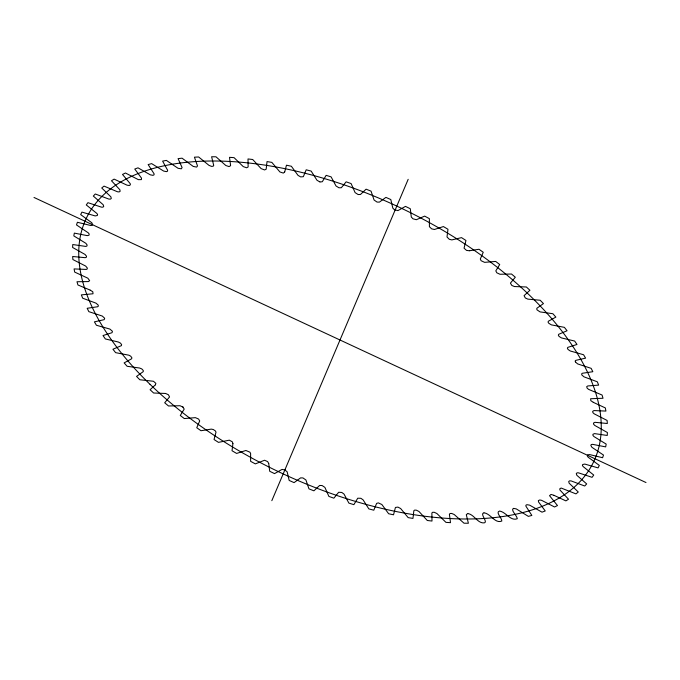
<?xml version="1.0" encoding="UTF-8"?>
<svg xmlns="http://www.w3.org/2000/svg" width="680" height="680" viewBox="0 0 680 680"><rect width="100%" height="100%" fill="white"/><g stroke="black" fill="none" stroke-linecap="round" stroke-linejoin="round"><path stroke-width="1.02" d="M268.753 463.573L267.656 461.601L264.546 460.25L255.331 463.879L250.614 461.337L250.614 453.5L249.934 452.2L245.897 450.475L236.606 453.433L232.025 450.738L232.917 443.658M284.725 171.989L283.322 173.085L279.897 171.946L271.839 162.384L267.036 161.577L266.161 169.252L264.579 169.941L261.137 168.614L252.705 159.511L248.013 158.95L248.132 166.974L246.627 167.773L243.253 166.608L234.056 157.641L229.5 157.335L230.613 165.665L229.058 166.583L225.837 165.52L215.994 156.799L211.607 156.749L213.715 165.427L213.155 166.243L211.48 166.37L208.989 165.359L198.636 156.978L194.429 157.182L197.498 165.92L196.656 167.101L193.222 166.421L182.061 158.177L178.066 158.635L182.087 167.535L181.373 168.819L178.066 168.308L166.37 160.395L162.613 161.109L167.612 170.221L167.518 171.198L166.456 171.632L163.659 171.071L151.648 163.625L148.147 164.577L154.088 173.808L154.071 174.811L152.966 175.338L150.391 174.862L137.989 167.832L134.759 169.031L141.517 178.151L141.397 179.613L138.346 179.647L125.451 173.009L122.51 174.437L130.228 183.685L130.39 184.79L129.285 185.504L127.024 185.164L114.112 179.112L111.486 180.769L119.884 189.762L120.139 191.335L119.043 191.939L117.376 191.734L104.04 186.116L101.736 187.994L110.882 196.843L111.299 198.5L110.296 199.163L108.74 199.036L95.285 193.987L93.322 196.069L103.165 204.722L103.742 206.456L102.892 207.17L101.388 207.128L87.907 202.666L86.284 204.952L96.832 213.409L97.597 214.566L97.334 215.483L95.209 215.925L81.931 212.118L80.665 214.591L91.8 222.759L92.659 224.587L92.047 225.386L90.729 225.488L77.401 222.283L76.5 224.927L88.29 232.857L89.199 234.065L88.978 235.246L87.244 235.628L74.332 233.112L73.805 235.9L85.859 243.304L87.167 245.072L86.844 246.109L85.629 246.406L72.76 244.536L72.599 247.469L85.042 254.448L86.522 256.258L86.334 257.303L85.212 257.686L72.675 256.496L72.888 259.548L85.654 266.067L87.312 268.014L87.218 269L86.216 269.425L74.086 268.914L74.672 272.076L87.839 278.188L89.641 280.653L88.451 281.571L76.984 281.741L77.936 284.979L89.998 290.028M284.733 171.844L286.467 165.197L291.363 166.251L298.036 175.381L300.679 176.902L303.331 176.69L306.204 169.796L311.151 171.096L316.99 180.26L319.829 181.908M232.942 443.564L232.297 441.796L229.322 440.173L218.458 442.365L214.047 439.518L216.01 432.131L215.331 430.882L213.282 429.513L211.268 429.123L200.991 430.721L196.758 427.737L199.707 420.937L198.569 419.033L195.389 417.648L184.305 418.565L180.285 415.471L184.203 409.096L182.793 406.895M271.822 500.684L408.178 179.316M155.338 384.897L150.084 389.733L153.629 393.014L165.58 393.457L168.376 394.731L169.566 396.916L164.696 402.781L168.487 405.977L180.038 405.739L183.115 407.15M155.414 384.837L155.873 383.358L153.459 381.267L139.816 379.754L136.544 376.414L143.284 371.603L143.268 370.498L141.78 368.917L139.655 368.041L127.118 366.274L124.134 362.89L131.546 358.836L131.945 357.892L130.696 356.184L128.894 355.198L115.608 352.648L112.939 349.24L121.355 345.67L121.635 344.717L120.53 343.162L118.354 342.014L105.358 338.954L104.567 337.815L103.011 335.537L112.056 332.69L112.438 331.287L109.862 329.06L96.424 325.261L94.401 321.861L104.159 319.668L104.703 318.3L102.323 316.072L88.842 311.652L87.176 308.286L97.639 306.74L98.388 306.085L98.099 304.988L95.965 303.144L82.671 298.197L81.353 294.882L93.024 293.769L92.803 291.771L90.159 290.088M320.076 181.976L322.311 181.73L326.128 175.346L331.1 176.876L336.022 185.98L338.929 187.773L341.334 187.731L346.128 181.823L351.101 183.575L355.113 192.619L358.122 194.54L360.459 194.488L366.095 189.176L371.042 191.148L374.085 200.022L377.043 202.07L379.406 202.121L385.909 197.379L390.813 199.546L392.81 208.106L394.409 209.737L397.962 210.596L405.475 206.38L410.295 208.734L411.306 217.031L412.99 218.815L416.347 219.708L424.668 216.121L429.386 218.662L429.411 226.703L431.613 228.837L434.426 229.483L443.394 226.567L447.975 229.262L447.006 236.997L449.318 239.3L451.86 239.904L461.541 237.634L465.953 240.482L464.049 248.183L466.556 250.41L469.362 250.767M469.481 250.733L479.009 249.279L483.242 252.263L480.301 259.021L481.108 260.712L484.611 262.352L495.694 261.435L499.715 264.528L495.805 270.861L496.817 272.799L499.962 274.261L511.513 274.023L515.304 277.219L510.416 283.126L511.81 285.43L514.42 286.543L526.371 286.986L529.915 290.267L524.076 295.655L525.317 297.959L527.833 299.124L540.183 300.245L543.456 303.586L536.809 308.295L536.911 309.782L540.031 311.89L552.883 313.726L555.866 317.109L548.335 321.249L548.063 322.159L548.828 323.323L551.429 324.887L564.391 327.352L567.06 330.76L558.688 334.305L558.34 335.18L559.104 336.455L561.485 337.934L574.642 341.046L576.988 344.462L567.851 347.361L567.384 348.177L568.063 349.495L570.308 350.999L583.576 354.739L585.599 358.139L575.79 360.357L575.178 360.944L575.382 361.87M513.485 508.377L516.264 508.895L528.351 516.375L531.854 515.423L525.912 506.192L525.904 505.223L526.923 504.696L529.61 505.138L542.011 512.167L545.241 510.969L538.552 501.959L538.356 500.608L539.784 499.978L541.577 500.318L554.548 506.991L557.49 505.563L549.534 495.669L551.029 494.445L553.843 495.261M513.188 508.444C510.68 510.527 516.936 515.414 517.31 518.721C510.612 521.45 506.124 512.116 499.587 511.037C495.091 512.202 502.002 517.896 501.815 521.033C495.1 524 490.798 513.681 484.075 512.831M483.871 512.847C479.417 513.697 488.469 522.223 484.177 522.894C477.504 523.464 474.427 514.751 468.154 513.621M467.729 513.63L466.285 514.624L468.392 523.251L464.006 523.2L454.223 514.531L451.758 513.46L450.075 513.494L449.395 514.241L450.5 522.665L445.944 522.359L436.934 513.553L434.358 512.321L432.692 512.269L431.885 512.941L431.987 521.05L427.295 520.489L418.974 511.496L416.44 510.204L414.724 510.077L413.856 510.706L412.964 518.423L408.161 517.616L400.639 508.529L397.919 507.101L395.437 507.442L393.533 514.803L388.637 513.748L381.863 504.509L378.352 502.885L376.618 503.387L373.796 510.204L368.849 508.904L363.094 499.851L360.901 498.312L357.748 498.202L353.872 504.654L348.899 503.123L344.012 494.071L341.802 492.464L338.666 492.269L333.872 498.177L328.899 496.425L324.887 487.381L322.125 485.554L319.625 485.452L313.905 490.824L308.958 488.852L305.915 479.978L302.957 477.929L300.594 477.879L294.091 482.621L289.187 480.454L287.139 471.784L284.639 469.804M593.274 402.33L605.327 407.923L605.914 411.085L593.988 410.567L592.637 411.383L592.935 412.683L594.201 413.839L607.112 420.452L607.325 423.504L594.932 422.314L593.487 423.062L593.649 424.277L594.813 425.459L607.402 432.531L607.24 435.463L594.515 433.602L592.9 434.316L592.968 435.455L594.005 436.594L606.194 444.1L605.667 446.887L592.603 444.346L591.277 444.533L590.801 445.349L591.906 447.296L603.5 455.073L602.599 457.716L589.509 454.554L587.596 454.886L587.29 455.983L588.14 457.19L599.335 465.409L598.068 467.883L584.792 464.075L582.667 464.517L582.403 465.435L583.168 466.59L593.716 475.048L592.093 477.335L578.612 472.872L577.167 472.812L576.258 473.543L576.836 475.277L586.678 483.93L584.715 486.013L571.183 480.938L569.644 480.845L568.701 481.5L569.117 483.157L578.263 492.006L575.96 493.884L561.153 488.036L559.75 488.81L559.946 490.017L568.514 499.231L565.887 500.888L554.005 495.337M593.436 402.399L590.81 400.681L590.631 398.735L603.015 398.259L602.063 395.021L588.634 389.394L587.154 388.178L586.687 386.69L587.775 385.951L598.646 385.118L597.329 381.803L584.035 376.856L581.918 375.071L581.612 373.915L582.31 373.277L592.824 371.714L591.158 368.348L577.677 363.927L575.442 361.981M285.039 469.99L282.038 469.404L274.524 473.62L269.705 471.265L268.753 463.717M34 197.464L646 482.537M150.017 384.31A281.367 145.333 25.7 0 0 590.299 468.035A281.367 145.333 25.7 0 0 279.684 167.654A281.367 145.333 25.7 0 0 150.017 384.31"/></g></svg>
